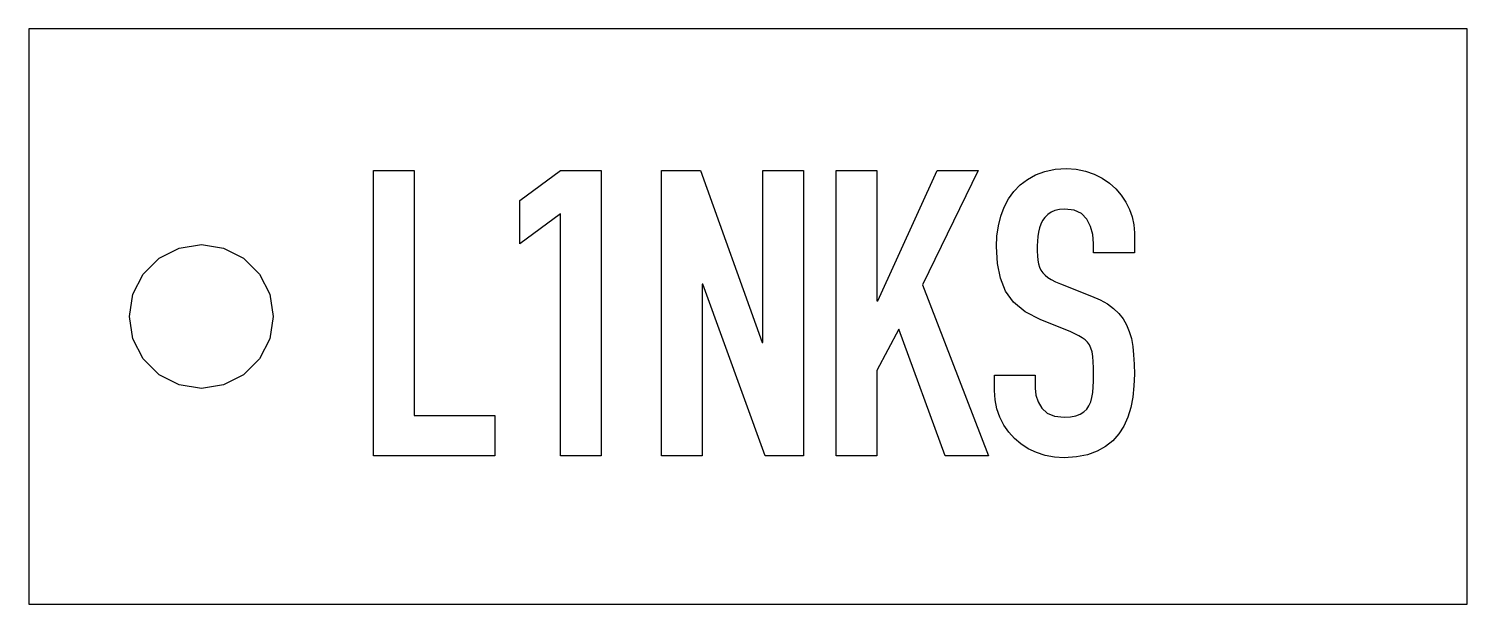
# Model space of a CAD drawing. Header units: metres. Extents: x 0 to 50, y 0 to 20.
import ezdxf

# ---------------------------------------------------------------- set-up
doc = ezdxf.new("R2010")
doc.units = ezdxf.units.M

msp = doc.modelspace()

# ---------------------------------------------------------------- linework, layer by layer
for p, q in [((50, 20), (0, 20)), ((0, 20), (0, 0)), ((50, 0), (50, 20)), ((11.981, 5.15625), (11.981, 15.0762)), ((11.981, 15.0762), (13.397, 15.0762)), ((13.397, 15.0762), (13.397, 6.56425)), ((17.0685, 14.0312), (18.4855, 15.0762)), ((18.4855, 15.0762), (19.9015, 15.0762)), ((19.9015, 15.0762), (19.9015, 5.15625)), ((21.9894, 5.15625), (21.9894, 15.0762)), ((21.9894, 15.0762), (23.3504, 15.0762)), ((23.3504, 15.0762), (25.4894, 9.09926)), ((25.5174, 9.09926), (25.5174, 15.0762)), ((25.5174, 15.0762), (26.9334, 15.0762)), ((26.9334, 15.0762), (26.9334, 5.15625)), ((28.0679, 5.15625), (28.0679, 15.0762)), ((28.0679, 15.0762), (29.4839, 15.0762)), ((29.4839, 15.0762), (29.4839, 10.5482)), ((29.5119, 10.5482), (31.5809, 15.0762)), ((32.9979, 15.0762), (31.0669, 11.1052)), ((31.5809, 15.0762), (32.9979, 15.0762)), ((34.9982, 14.9242), (35.3211, 15.0442)), ((35.3211, 15.0442), (35.6777, 15.1162)), ((35.6777, 15.1162), (36.0682, 15.1402)), ((36.0682, 15.1402), (36.4101, 15.1187)), ((36.4101, 15.1187), (36.7318, 15.054)), ((36.7318, 15.054), (37.0332, 14.9462)), ((34.2412, 14.3482), (34.4582, 14.5727)), ((34.4582, 14.5727), (34.7105, 14.7647)), ((34.7105, 14.7647), (34.9982, 14.9242)), ((37.0332, 14.9462), (37.3112, 14.8038)), ((37.3112, 14.8038), (37.5612, 14.6338)), ((37.5612, 14.6338), (37.7832, 14.4362)), ((17.0685, 12.5262), (17.0685, 14.0312)), ((33.9083, 13.8051), (34.0586, 14.0921)), ((34.0586, 14.0921), (34.2412, 14.3482)), ((37.7832, 14.4362), (37.9755, 14.2162)), ((37.9755, 14.2162), (38.1352, 13.9789)), ((18.4855, 13.5712), (17.0685, 12.5262)), ((18.4855, 5.15625), (18.4855, 13.5712)), ((33.7902, 13.4872), (33.9083, 13.8051)), ((35.4176, 13.5402), (35.3203, 13.4452)), ((35.5332, 13.6212), (35.4176, 13.5402)), ((35.67, 13.6829), (35.5332, 13.6212)), ((35.8296, 13.7199), (35.67, 13.6829)), ((36.0122, 13.7322), (35.8296, 13.7199)), ((36.3387, 13.6929), (36.0122, 13.7322)), ((36.5957, 13.5749), (36.3387, 13.6929)), ((36.7832, 13.3782), (36.5957, 13.5749)), ((38.1352, 13.9789), (38.2622, 13.7242)), ((38.2622, 13.7242), (38.355, 13.4586)), ((33.6542, 12.7957), (33.7052, 13.1477)), ((33.7052, 13.1477), (33.7902, 13.4872)), ((35.1301, 13.0798), (35.0952, 12.9332)), ((35.1787, 13.2141), (35.1301, 13.0798)), ((35.2412, 13.3362), (35.1787, 13.2141)), ((35.3203, 13.4452), (35.2412, 13.3362)), ((36.9104, 13.1276), (36.7832, 13.3782)), ((36.9867, 12.8476), (36.9104, 13.1276)), ((38.355, 13.4586), (38.4106, 13.1882)), ((38.4106, 13.1882), (38.4292, 12.9132)), ((5.22746, 12.3776), (6, 12.5)), ((6, 12.5), (6.77254, 12.3776)), ((33.6372, 12.4312), (33.6542, 12.7957)), ((35.0587, 12.6186), (35.0542, 12.4542)), ((35.0724, 12.7782), (35.0587, 12.6186)), ((35.0952, 12.9332), (35.0724, 12.7782)), ((37.0122, 12.5382), (36.9867, 12.8476)), ((37.0122, 12.2182), (37.0122, 12.5382)), ((38.4292, 12.9132), (38.4292, 12.2182)), ((3.97746, 11.4695), (4.53054, 12.0225)), ((4.53054, 12.0225), (5.22746, 12.3776)), ((6.77254, 12.3776), (7.46946, 12.0225)), ((7.46946, 12.0225), (8.02254, 11.4695)), ((33.6719, 11.8458), (33.6372, 12.4312)), ((35.0542, 12.4542), (35.0565, 12.2697)), ((35.0565, 12.2697), (35.0635, 12.1053)), ((35.0635, 12.1053), (35.0752, 11.9612)), ((38.4292, 12.2182), (37.0122, 12.2182)), ((33.7759, 11.3295), (33.6719, 11.8458)), ((35.0752, 11.9612), (35.0961, 11.8334)), ((35.0961, 11.8334), (35.1308, 11.7177)), ((35.1308, 11.7177), (35.1792, 11.6142)), ((35.1792, 11.6142), (35.2431, 11.5208)), ((35.2431, 11.5208), (35.3241, 11.4351)), ((3.62236, 10.7725), (3.97746, 11.4695)), ((8.02254, 11.4695), (8.37764, 10.7725)), ((23.4344, 11.1192), (23.4064, 11.1192)), ((23.4064, 11.1192), (23.4064, 5.15625)), ((25.6004, 5.15625), (23.4344, 11.1192)), ((31.0669, 11.1052), (33.3589, 5.15625)), ((33.9492, 10.8822), (33.7759, 11.3295)), ((35.3241, 11.4351), (35.4222, 11.3572)), ((35.4222, 11.3572), (35.542, 11.2831)), ((35.542, 11.2831), (35.688, 11.2088)), ((35.688, 11.2088), (35.8602, 11.1342)), ((35.8602, 11.1342), (36.9432, 10.7042)), ((3.5, 10), (3.62236, 10.7725)), ((8.37764, 10.7725), (8.5, 10)), ((29.4839, 10.5482), (29.5119, 10.5482)), ((34.225, 10.4972), (33.9492, 10.8822)), ((36.9432, 10.7042), (37.2377, 10.5767)), ((37.2377, 10.5767), (37.4921, 10.4353)), ((3.62236, 9.22746), (3.5, 10)), ((8.5, 10), (8.37764, 9.22746)), ((34.635, 10.1662), (34.225, 10.4972)), ((35.1792, 9.88925), (34.635, 10.1662)), ((37.4921, 10.4353), (37.7062, 10.2802)), ((37.7062, 10.2802), (37.8862, 10.1089)), ((37.8862, 10.1089), (38.0369, 9.91893)), ((30.2479, 9.55927), (29.4839, 8.12425)), ((31.8589, 5.15625), (30.2479, 9.55927)), ((36.1932, 9.47325), (35.1792, 9.88925)), ((38.0369, 9.91893), (38.1582, 9.71025)), ((38.1582, 9.71025), (38.2532, 9.48204)), ((3.97746, 8.53054), (3.62236, 9.22746)), ((8.37764, 9.22746), (8.02254, 8.53054)), ((25.4894, 9.09926), (25.5174, 9.09926)), ((36.3571, 9.40025), (36.1932, 9.47325)), ((36.4981, 9.3306), (36.3571, 9.40025)), ((36.6162, 9.26425), (36.4981, 9.3306)), ((36.7151, 9.19337), (36.6162, 9.26425)), ((36.7984, 9.11003), (36.7151, 9.19337)), ((36.8662, 9.01425), (36.7984, 9.11003)), ((36.9193, 8.90147), (36.8662, 9.01425)), ((38.2532, 9.48204), (38.3249, 9.23204)), ((38.3249, 9.23204), (38.3732, 8.96025)), ((4.53054, 7.97746), (3.97746, 8.53054)), ((8.02254, 8.53054), (7.46946, 7.97746)), ((36.9586, 8.76715), (36.9193, 8.90147)), ((36.9842, 8.61125), (36.9586, 8.76715)), ((36.9997, 8.42915), (36.9842, 8.61125)), ((38.3732, 8.96025), (38.4043, 8.66504)), ((38.4043, 8.66504), (38.423, 8.34337)), ((29.4839, 8.12425), (29.4839, 5.15625)), ((37.0091, 8.21614), (36.9997, 8.42915)), ((37.0122, 7.97226), (37.0091, 8.21614)), ((38.423, 8.34337), (38.4292, 7.99525)), ((5.22746, 7.62236), (4.53054, 7.97746)), ((6, 7.5), (5.22746, 7.62236)), ((6.77254, 7.62236), (6, 7.5)), ((7.46946, 7.97746), (6.77254, 7.62236)), ((33.5682, 7.43126), (33.5682, 7.95825)), ((33.5682, 7.95825), (34.9842, 7.95825)), ((34.9842, 7.95825), (34.9842, 7.51425)), ((34.9842, 7.51425), (35.0096, 7.26337)), ((36.9842, 7.36125), (36.9997, 7.5527)), ((36.9997, 7.5527), (37.0091, 7.75636)), ((37.0091, 7.75636), (37.0122, 7.97226)), ((38.4153, 7.58859), (38.3736, 7.20192)), ((38.4292, 7.99525), (38.4153, 7.58859)), ((33.589, 7.1057), (33.5682, 7.43126)), ((33.6513, 6.7957), (33.589, 7.1057)), ((35.0096, 7.26337), (35.086, 7.02937)), ((35.086, 7.02937), (35.2132, 6.81226)), ((36.8522, 6.89526), (36.9131, 7.03059)), ((36.9131, 7.03059), (36.9571, 7.18593)), ((36.9571, 7.18593), (36.9842, 7.36125)), ((38.3736, 7.20192), (38.3042, 6.83525)), ((13.397, 6.56425), (16.203, 6.56425)), ((16.203, 6.56425), (16.203, 5.15625)), ((33.7552, 6.50125), (33.6513, 6.7957)), ((33.8951, 6.22836), (33.7552, 6.50125)), ((35.2132, 6.81226), (35.4006, 6.63893)), ((35.4006, 6.63893), (35.6576, 6.53493)), ((35.6576, 6.53493), (35.9842, 6.50026)), ((35.9842, 6.50026), (36.2071, 6.51181)), ((36.2071, 6.51181), (36.3944, 6.54648)), ((36.3944, 6.54648), (36.5462, 6.60426)), ((36.5462, 6.60426), (36.67, 6.68282)), ((36.67, 6.68282), (36.772, 6.77982)), ((36.772, 6.77982), (36.8522, 6.89526)), ((38.3042, 6.83525), (38.2031, 6.49559)), ((34.0641, 5.9817), (33.8951, 6.22836)), ((38.0664, 6.18993), (37.8942, 5.91826)), ((38.2031, 6.49559), (38.0664, 6.18993)), ((34.2622, 5.76126), (34.0641, 5.9817)), ((34.4893, 5.56903), (34.2622, 5.76126)), ((34.744, 5.4057), (34.4893, 5.56903)), ((37.6839, 5.68181), (37.4315, 5.48048)), ((37.8942, 5.91826), (37.6839, 5.68181)), ((16.203, 5.15625), (11.981, 5.15625)), ((19.9015, 5.15625), (18.4855, 5.15625)), ((23.4064, 5.15625), (21.9894, 5.15625)), ((26.9334, 5.15625), (25.6004, 5.15625)), ((29.4839, 5.15625), (28.0679, 5.15625)), ((33.3589, 5.15625), (31.8589, 5.15625)), ((35.0262, 5.27126), (34.744, 5.4057)), ((35.3305, 5.17181), (35.0262, 5.27126)), ((35.6502, 5.11215), (35.3305, 5.17181)), ((35.9852, 5.09225), (35.6502, 5.11215)), ((36.4154, 5.11693), (35.9852, 5.09225)), ((36.7994, 5.19092), (36.4154, 5.11693)), ((37.1372, 5.31425), (36.7994, 5.19092)), ((37.4315, 5.48048), (37.1372, 5.31425)), ((0, 0), (50, 0))]:
    msp.add_line(p, q)

doc.saveas('drawing.dxf')
